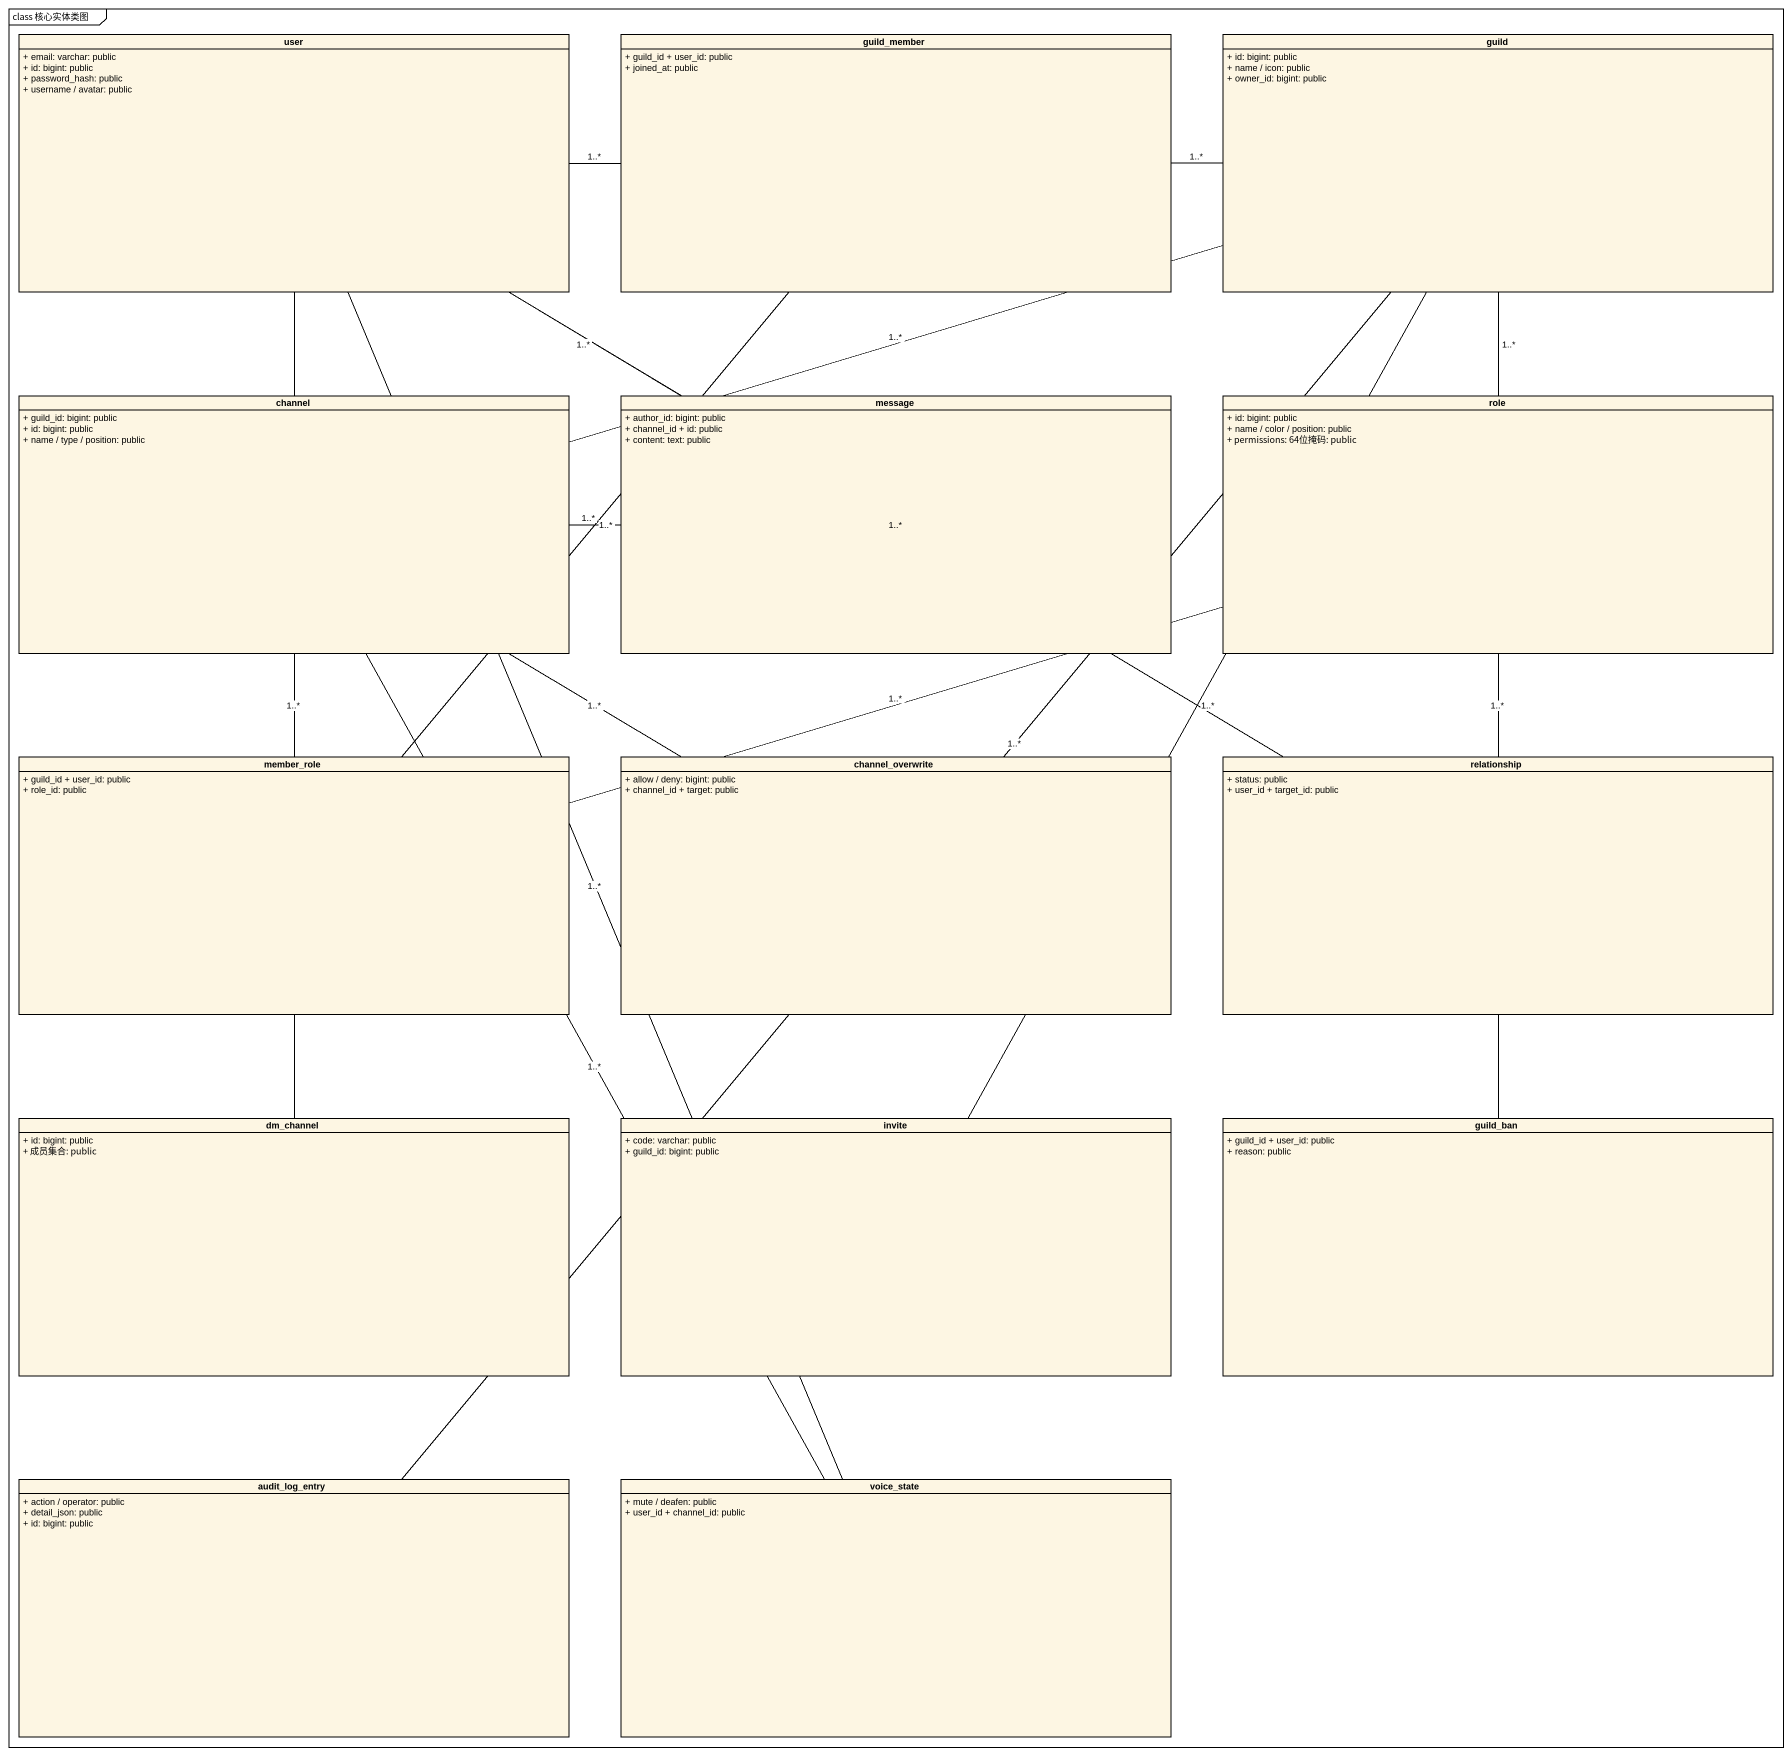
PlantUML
@startuml
mainframe class 核心实体类图
hide circle
hide empty members
skinparam classAttributeIconSize 0
class user {
  + email: varchar: public
  + id: bigint: public
  + password_hash: public
  + username / avatar: public
}
class guild_member {
  + guild_id + user_id: public
  + joined_at: public
}
class guild {
  + id: bigint: public
  + name / icon: public
  + owner_id: bigint: public
}
class channel {
  + guild_id: bigint: public
  + id: bigint: public
  + name / type / position: public
}
class message {
  + author_id: bigint: public
  + channel_id + id: public
  + content: text: public
}
class role {
  + id: bigint: public
  + name / color / position: public
  + permissions: 64位掩码: public
}
class member_role {
  + guild_id + user_id: public
  + role_id: public
}
class channel_overwrite {
  + allow / deny: bigint: public
  + channel_id + target: public
}
class relationship {
  + status: public
  + user_id + target_id: public
}
class dm_channel {
  + id: bigint: public
  + 成员集合: public
}
class invite {
  + code: varchar: public
  + guild_id: bigint: public
}
class guild_ban {
  + guild_id + user_id: public
  + reason: public
}
class audit_log_entry {
  + action / operator: public
  + detail_json: public
  + id: bigint: public
}
class voice_state {
  + mute / deafen: public
  + user_id + channel_id: public
}
user -right- guild_member : 1..*
user -- message : 1..*
user -- relationship : 1..*
user -- dm_channel : 1..*
user -- voice_state : 1..*
guild_member -- member_role : 1..*
guild -left- guild_member : 1..*
guild -left- channel : 1..*
guild -- role : 1..*
guild -- invite : 1..*
guild -- guild_ban : 1..*
guild -- audit_log_entry : 1..*
channel -right- message : 1..*
channel -- channel_overwrite : 1..*
channel -- voice_state : 1..*
role -left- member_role : 1..*
@enduml
